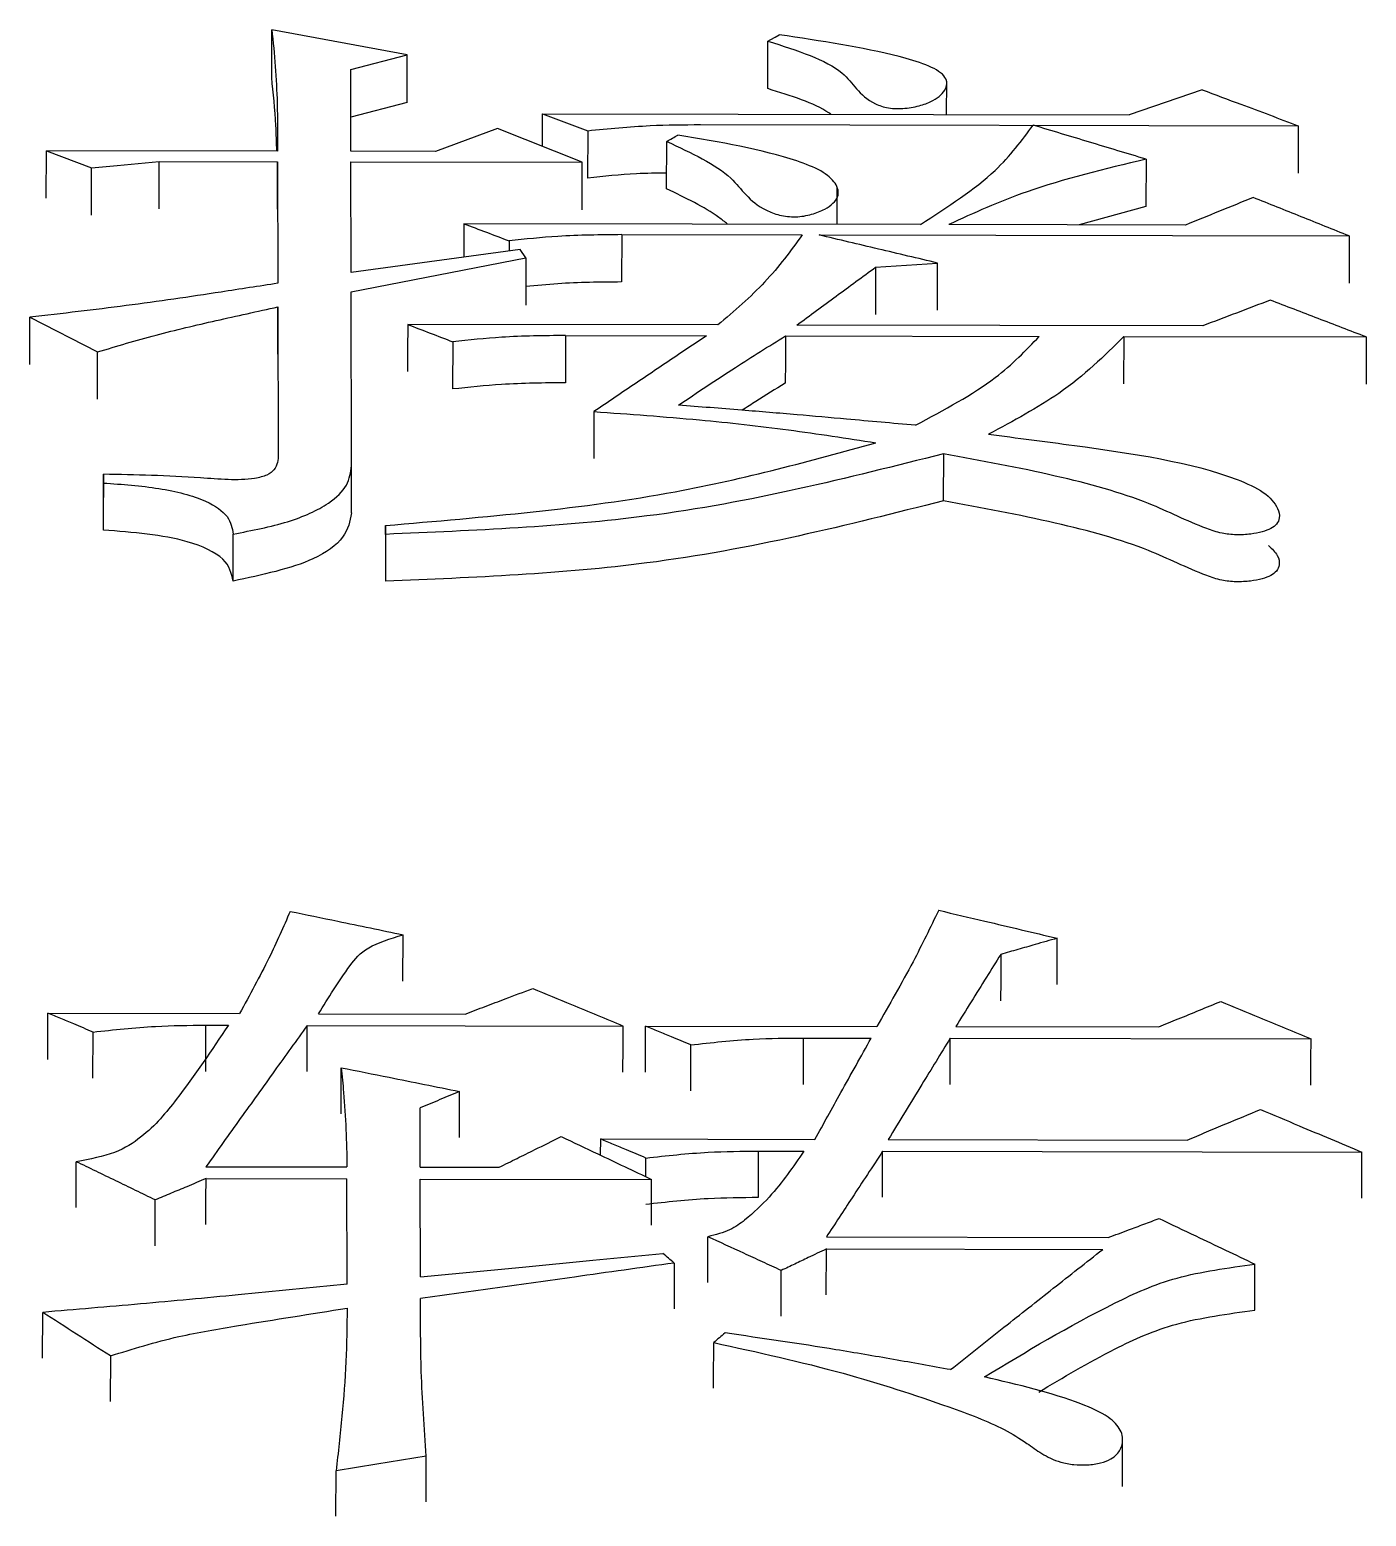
# Model space of a CAD drawing. Header units: millimetres. Extents: x 2104 to 4053, y 855 to 2233.
# Drawn here: x 2512.169 to 2514.733, y 2099.746 to 2102.597 of the extents above; entities that cross this region are included whole.
import ezdxf

# ---------------------------------------------------------------- set-up
doc = ezdxf.new("R2010")
doc.units = ezdxf.units.MM

msp = doc.modelspace()

# ---------------------------------------------------------------- linework, layer by layer
at = {"color": 7, "linetype": 'Continuous', "lineweight": 25}
for p, q in [((2512.8926, 2102.5488), (2512.6329, 2102.5971)), ((2513.5846, 2102.4841), (2513.5848, 2102.5754)), ((2512.7845, 2102.521), (2512.8926, 2102.5488)), ((2512.7848, 2102.3639), (2512.7845, 2102.521)), ((2513.9275, 2102.4345), (2513.9277, 2102.4984)), ((2514.418, 2102.4818), (2514.2774, 2102.4338)), ((2512.8924, 2102.4575), (2512.7843, 2102.4297)), ((2513.1523, 2102.3733), (2513.1524, 2102.4359)), ((2513.1524, 2102.4359), (2513.239, 2102.4035)), ((2513.1524, 2102.4359), (2514.2774, 2102.4338)), ((2513.066, 2102.4078), (2512.9471, 2102.3636)), ((2513.2283, 2102.3428), (2513.066, 2102.4078)), ((2513.239, 2102.4035), (2513.2388, 2102.3124)), ((2513.4554, 2102.4152), (2514.602, 2102.413)), ((2512.2004, 2102.2739), (2512.2007, 2102.365)), ((2512.2007, 2102.365), (2512.2873, 2102.3324)), ((2512.6442, 2102.3641), (2512.2007, 2102.365)), ((2512.9471, 2102.3636), (2512.7848, 2102.3639)), ((2513.3903, 2102.292), (2513.3906, 2102.383)), ((2512.417, 2102.3443), (2512.6442, 2102.3439)), ((2512.6442, 2102.3439), (2512.6446, 2102.1108)), ((2512.7848, 2102.3436), (2513.2283, 2102.3428)), ((2512.7852, 2102.1312), (2512.7848, 2102.3436)), ((2514.3101, 2102.3489), (2514.3098, 2102.2578)), ((2512.287, 2102.2414), (2512.2873, 2102.3324)), ((2513.7173, 2102.2238), (2513.7175, 2102.2959)), ((2514.3098, 2102.2578), (2514.1821, 2102.2229)), ((2513.0014, 2102.2251), (2513.0012, 2102.1609)), ((2513.8775, 2102.2235), (2513.0014, 2102.2251)), ((2514.386, 2102.2225), (2513.9317, 2102.2234)), ((2513.088, 2102.1922), (2513.088, 2102.1728)), ((2513.3043, 2102.2041), (2513.3041, 2102.1133)), ((2513.3043, 2102.2041), (2513.6505, 2102.2034)), ((2513.6829, 2102.2034), (2514.6998, 2102.2015)), ((2513.1097, 2102.1758), (2512.7852, 2102.1312)), ((2513.1205, 2102.1593), (2513.1097, 2102.1758)), ((2512.7853, 2102.0941), (2513.1205, 2102.1593)), ((2513.1205, 2102.1593), (2513.1203, 2102.0686)), ((2512.7859, 2101.7605), (2512.7853, 2102.0941)), ((2512.6445, 2101.9749), (2512.6447, 2102.0655)), ((2512.6447, 2102.0655), (2512.6452, 2101.7818)), ((2512.1686, 2101.9551), (2512.1688, 2102.0457)), ((2512.1688, 2102.0457), (2512.2987, 2101.9791)), ((2513.4885, 2102.0308), (2512.8936, 2102.0319)), ((2514.4188, 2102.0291), (2513.64, 2102.0305)), ((2512.9802, 2101.9986), (2512.9799, 2101.9081)), ((2513.1965, 2102.0106), (2513.1963, 2101.92)), ((2513.1965, 2102.0106), (2513.4669, 2102.0101)), ((2513.6184, 2102.0098), (2514.1052, 2102.0089)), ((2514.2673, 2102.0086), (2514.2671, 2101.9181)), ((2514.2673, 2102.0086), (2514.7326, 2102.0078)), ((2512.2985, 2101.8885), (2512.2987, 2101.9791)), ((2513.2509, 2101.8647), (2513.2506, 2101.7744)), ((2513.9215, 2101.7837), (2513.9212, 2101.6934)), ((2512.31, 2101.7445), (2512.3097, 2101.6544)), ((2512.31, 2101.7276), (2512.31, 2101.7445)), ((2512.7857, 2101.6702), (2512.7859, 2101.7605)), ((2512.3098, 2101.6375), (2512.31, 2101.7276)), ((2512.851, 2101.6462), (2512.8508, 2101.5561)), ((2512.851, 2101.6292), (2512.8508, 2101.5393)), ((2512.851, 2101.6292), (2512.851, 2101.6462)), ((2512.8846, 2100.7724), (2512.8848, 2100.8612)), ((2512.2032, 2100.6221), (2512.2034, 2100.7106)), ((2512.2034, 2100.7106), (2512.5712, 2100.7099)), ((2512.7227, 2100.7096), (2513.0039, 2100.7091)), ((2512.5061, 2100.5987), (2512.5064, 2100.6876)), ((2512.5064, 2100.6876), (2512.5496, 2100.6875)), ((2512.7008, 2100.5988), (2512.7011, 2100.6873)), ((2512.7011, 2100.6873), (2513.3068, 2100.6861)), ((2513.3499, 2100.5976), (2513.3501, 2100.686)), ((2513.3501, 2100.686), (2513.7936, 2100.6852)), ((2513.9451, 2100.6849), (2514.3345, 2100.6842)), ((2512.2898, 2100.5861), (2512.29, 2100.6745)), ((2513.6528, 2100.5742), (2513.653, 2100.663)), ((2513.653, 2100.663), (2513.7828, 2100.6628)), ((2513.934, 2100.574), (2513.9343, 2100.6625)), ((2513.9343, 2100.6625), (2514.6266, 2100.6612)), ((2513.4365, 2100.5615), (2513.4367, 2100.6499)), ((2512.9178, 2100.4154), (2512.9176, 2100.529)), ((2513.2638, 2100.4382), (2513.2639, 2100.4694)), ((2513.2639, 2100.4694), (2513.6749, 2100.4686)), ((2513.8156, 2100.4684), (2514.3889, 2100.4673)), ((2512.2576, 2100.3377), (2512.2579, 2100.4258)), ((2513.3504, 2100.397), (2513.3505, 2100.4329)), ((2513.5666, 2100.3576), (2513.5668, 2100.4461)), ((2513.5668, 2100.4461), (2513.6533, 2100.4459)), ((2513.8045, 2100.3575), (2513.8048, 2100.4457)), ((2513.8048, 2100.4457), (2514.7242, 2100.444)), ((2512.5067, 2100.4162), (2512.7772, 2100.4157)), ((2512.9178, 2100.4154), (2513.0692, 2100.4152)), ((2512.5068, 2100.3934), (2512.7772, 2100.3929)), ((2512.7775, 2100.1911), (2512.7772, 2100.3929)), ((2512.9178, 2100.3926), (2513.3613, 2100.3918)), ((2512.9181, 2100.2047), (2512.9178, 2100.3926)), ((2512.4092, 2100.2645), (2512.4095, 2100.3525)), ((2513.4694, 2100.194), (2513.4696, 2100.2818)), ((2513.6968, 2100.2814), (2514.2377, 2100.2804)), ((2513.6966, 2100.1706), (2513.6969, 2100.2584)), ((2513.6969, 2100.2584), (2514.2269, 2100.2575)), ((2513.4048, 2100.2314), (2513.4046, 2100.1436)), ((2514.5188, 2100.141), (2514.5191, 2100.2293)), ((2513.6101, 2100.1294), (2513.6104, 2100.2172)), ((2512.1932, 2100.0491), (2512.1934, 2100.1368)), ((2512.3232, 2100.0533), (2512.3229, 2099.9657)), ((2514.2648, 2099.8026), (2514.265, 2099.8904)), ((2512.7561, 2099.7457), (2512.7563, 2099.8329))]:
    msp.add_line(p, q, dxfattribs=at)
at = {"color": 7, "linetype": 'Continuous', "lineweight": 25, "flags": 128}
for points in [[(2512.6327, 2102.5058), (2512.6328, 2102.557), (2512.6329, 2102.5971)], [(2513.5848, 2102.5754), (2513.5904, 2102.5785), (2513.5985, 2102.5829), (2513.6065, 2102.5874)], [(2512.8924, 2102.4575), (2512.8925, 2102.5086), (2512.8926, 2102.5488)], [(2514.602, 2102.413), (2514.6019, 2102.362), (2514.6018, 2102.3219)], [(2512.2873, 2102.3324), (2512.336, 2102.3368), (2512.3765, 2102.3406), (2512.417, 2102.3443)], [(2512.4168, 2102.2533), (2512.4169, 2102.3042), (2512.417, 2102.3443)], [(2512.644, 2102.2529), (2512.6441, 2102.3038), (2512.6442, 2102.3439)], [(2513.2281, 2102.2518), (2513.2282, 2102.3027), (2513.2283, 2102.3428)], [(2514.6998, 2102.2015), (2514.6996, 2102.1506), (2514.6995, 2102.1107)], [(2513.7912, 2102.1416), (2513.7911, 2102.0908), (2513.791, 2102.0509)], [(2513.7912, 2102.1416), (2513.8507, 2102.1456), (2513.9102, 2102.1496)], [(2513.91, 2102.0589), (2513.9101, 2102.1097), (2513.9102, 2102.1496)], [(2512.8936, 2102.0319), (2512.8935, 2101.9812), (2512.8933, 2101.9414)], [(2513.6184, 2102.0098), (2513.6182, 2101.9591), (2513.6181, 2101.9192)], [(2514.7326, 2102.0078), (2514.7324, 2101.957), (2514.7323, 2101.9172)], [(2512.5587, 2101.5396), (2512.5588, 2101.5656), (2512.5589, 2101.5916), (2512.559, 2101.6297)], [(2514.1393, 2100.7657), (2514.1394, 2100.8152), (2514.1395, 2100.8544)], [(2514.0314, 2100.8234), (2514.0313, 2100.7736), (2514.0311, 2100.7347)], [(2513.3066, 2100.5976), (2513.3067, 2100.647), (2513.3068, 2100.6861)], [(2514.6263, 2100.5727), (2514.6265, 2100.6221), (2514.6266, 2100.6612)], [(2512.7658, 2100.5178), (2512.766, 2100.5671), (2512.7661, 2100.6061)], [(2512.9931, 2100.4722), (2512.9932, 2100.5215), (2512.9933, 2100.5605)], [(2514.724, 2100.3558), (2514.7241, 2100.405), (2514.7242, 2100.444)], [(2512.5065, 2100.3054), (2512.5067, 2100.3545), (2512.5068, 2100.3934)], [(2512.777, 2100.3049), (2512.7771, 2100.354), (2512.7772, 2100.3929)], [(2513.3611, 2100.3038), (2513.3612, 2100.3529), (2513.3613, 2100.3918)], [(2512.9181, 2100.2047), (2513.1138, 2100.2237), (2513.2485, 2100.2368), (2513.3832, 2100.2498)], [(2513.4805, 2099.9913), (2513.4806, 2100.0302), (2513.4807, 2100.0545), (2513.4808, 2100.0788)], [(2512.9294, 2099.8607), (2512.882, 2099.8531), (2512.8347, 2099.8455), (2512.7563, 2099.8329)], [(2512.9291, 2099.7735), (2512.9293, 2099.8221), (2512.9294, 2099.8607)]]:
    msp.add_lwpolyline(points, dxfattribs=at)
at = {"color": 7, "linetype": 'Continuous', "lineweight": 25}
for points, knots in [([(2512.6329, 2102.5971), (2512.6354, 2102.5737), (2512.6403, 2102.5269), (2512.644, 2102.4493), (2512.6441, 2102.3948), (2512.6442, 2102.3641)], [0, 0, 0, 0, 0.303648, 0.607314, 1, 1, 1, 1]), ([(2513.5848, 2102.5754), (2513.6407, 2102.5574), (2513.7396, 2102.5256), (2513.7581, 2102.4693), (2513.802, 2102.4503), (2513.8156, 2102.4468), (2513.8314, 2102.4454), (2513.8534, 2102.4465), (2513.8789, 2102.4513), (2513.9089, 2102.4638), (2513.9298, 2102.4835), (2513.9281, 2102.5098), (2513.889, 2102.531), (2513.7859, 2102.5609), (2513.686, 2102.5756), (2513.6065, 2102.5874)], [0, 0, 0, 0, 0.207477, 0.366821, 0.383117, 0.398789, 0.414409, 0.43088, 0.465089, 0.497023, 0.558701, 0.619216, 0.681582, 0.746432, 1, 1, 1, 1]), ([(2512.6426, 2102.3641), (2512.6421, 2102.3807), (2512.6407, 2102.4281), (2512.6358, 2102.4752), (2512.6327, 2102.5058)], [0, 0, 0, 0, 0.348343, 1, 1, 1, 1]), ([(2513.7057, 2102.4349), (2513.7043, 2102.4358), (2513.6755, 2102.456), (2513.6289, 2102.4704), (2513.5846, 2102.4841)], [0, 0, 0, 0, 0.047794, 1, 1, 1, 1]), ([(2514.418, 2102.4818), (2514.4427, 2102.4726), (2514.4857, 2102.4565), (2514.5471, 2102.4336), (2514.5837, 2102.4199), (2514.602, 2102.413)], [0, 0, 0, 0, 0.403163, 0.701581, 1, 1, 1, 1]), ([(2513.239, 2102.4035), (2513.2788, 2102.4074), (2513.3499, 2102.4145), (2513.4231, 2102.415), (2513.4554, 2102.4152)], [0, 0, 0, 0, 0.558836, 1, 1, 1, 1]), ([(2513.3906, 2102.383), (2513.4376, 2102.361), (2513.5211, 2102.322), (2513.549, 2102.2632), (2513.6052, 2102.241), (2513.6386, 2102.2366), (2513.6704, 2102.2426), (2513.7014, 2102.2552), (2513.7237, 2102.2764), (2513.7171, 2102.3031), (2513.6889, 2102.3274), (2513.5933, 2102.3643), (2513.4925, 2102.3814), (2513.4121, 2102.3951)], [0, 0, 0, 0, 0.206809, 0.366827, 0.399836, 0.431258, 0.463307, 0.497531, 0.558719, 0.620129, 0.682427, 0.746618, 1, 1, 1, 1]), ([(2513.3906, 2102.383), (2513.3942, 2102.385), (2513.4014, 2102.389), (2513.4085, 2102.3931), (2513.4121, 2102.3951)], [0, 0, 0, 0, 0.499453, 1, 1, 1, 1]), ([(2513.8775, 2102.2235), (2513.9297, 2102.2573), (2514.0221, 2102.3172), (2514.0718, 2102.3846), (2514.0934, 2102.414)], [0, 0, 0, 0, 0.564258, 1, 1, 1, 1]), ([(2514.3101, 2102.3489), (2514.274, 2102.3597), (2514.2018, 2102.3815), (2514.1297, 2102.4032), (2514.0936, 2102.414)], [0, 0, 0, 0, 0.499999, 1, 1, 1, 1]), ([(2514.3101, 2102.3489), (2514.2306, 2102.3298), (2514.0893, 2102.2958), (2513.9797, 2102.2454), (2513.9317, 2102.2234)], [0, 0, 0, 0, 0.562196, 1, 1, 1, 1]), ([(2513.3904, 2102.3223), (2513.3711, 2102.322), (2513.3196, 2102.3212), (2513.2699, 2102.3158), (2513.2388, 2102.3124)], [0, 0, 0, 0, 0.37621, 1, 1, 1, 1]), ([(2513.5074, 2102.2242), (2513.5018, 2102.2286), (2513.4708, 2102.2533), (2513.4266, 2102.2745), (2513.3903, 2102.2919)], [0, 0, 0, 0, 0.1780581, 1, 1, 1, 1]), ([(2514.5157, 2102.2753), (2514.4941, 2102.2666), (2514.4509, 2102.249), (2514.4076, 2102.2313), (2514.386, 2102.2225)], [0, 0, 0, 0, 0.499999, 1, 1, 1, 1]), ([(2514.6998, 2102.2015), (2514.6691, 2102.2138), (2514.6077, 2102.2385), (2514.5464, 2102.2631), (2514.5157, 2102.2753)], [0, 0, 0, 0, 0.5, 1, 1, 1, 1]), ([(2513.0014, 2102.2251), (2513.0158, 2102.2196), (2513.0447, 2102.2087), (2513.0736, 2102.1977), (2513.088, 2102.1922)], [0, 0, 0, 0, 0.499998, 1, 1, 1, 1]), ([(2513.3043, 2102.2041), (2513.2632, 2102.2037), (2513.19, 2102.2029), (2513.1191, 2102.1955), (2513.088, 2102.1922)], [0, 0, 0, 0, 0.561072, 1, 1, 1, 1]), ([(2513.6505, 2102.2034), (2513.6284, 2102.173), (2513.5959, 2102.1283), (2513.5362, 2102.0714), (2513.5044, 2102.0443), (2513.4885, 2102.0308)], [0, 0, 0, 0, 0.5142955, 0.7569295, 1, 1, 1, 1]), ([(2513.9102, 2102.1496), (2513.8723, 2102.1586), (2513.7966, 2102.1765), (2513.7208, 2102.1944), (2513.6829, 2102.2034)], [0, 0, 0, 0, 0.5, 1, 1, 1, 1]), ([(2513.64, 2102.0305), (2513.6652, 2102.0491), (2513.7156, 2102.0862), (2513.766, 2102.1232), (2513.7912, 2102.1416)], [0, 0, 0, 0, 0.5, 1, 1, 1, 1]), ([(2512.6446, 2102.1108), (2512.6083, 2102.1052), (2512.512, 2102.0902), (2512.3544, 2102.0669), (2512.2307, 2102.0528), (2512.1688, 2102.0457)], [0, 0, 0, 0, 0.232258, 0.615691, 1, 1, 1, 1]), ([(2513.3041, 2102.1133), (2513.263, 2102.113), (2513.2008, 2102.1125), (2513.1407, 2102.1064), (2513.1204, 2102.1043)], [0, 0, 0, 0, 0.6621129, 1, 1, 1, 1]), ([(2514.5485, 2102.0784), (2514.5269, 2102.0702), (2514.4837, 2102.0538), (2514.4404, 2102.0373), (2514.4188, 2102.0291)], [0, 0, 0, 0, 0.4999994, 1, 1, 1, 1]), ([(2514.7326, 2102.0078), (2514.7019, 2102.0196), (2514.6406, 2102.0432), (2514.5792, 2102.0667), (2514.5485, 2102.0784)], [0, 0, 0, 0, 0.5, 1, 1, 1, 1]), ([(2512.2987, 2101.9791), (2512.3356, 2101.9902), (2512.4088, 2102.0121), (2512.5263, 2102.0396), (2512.6052, 2102.0568), (2512.6447, 2102.0655)], [0, 0, 0, 0, 0.337126, 0.668281, 1, 1, 1, 1]), ([(2512.8936, 2102.0319), (2512.908, 2102.0263), (2512.9369, 2102.0152), (2512.9658, 2102.0041), (2512.9802, 2101.9986)], [0, 0, 0, 0, 0.499998, 1, 1, 1, 1]), ([(2513.1965, 2102.0106), (2513.1554, 2102.0102), (2513.0822, 2102.0094), (2513.0113, 2102.0019), (2512.9802, 2101.9986)], [0, 0, 0, 0, 0.561072, 1, 1, 1, 1]), ([(2513.4669, 2102.0101), (2513.449, 2101.9981), (2513.404, 2101.9679), (2513.3319, 2101.9194), (2513.2779, 2101.8829), (2513.2509, 2101.8647)], [0, 0, 0, 0, 0.249419, 0.624709, 1, 1, 1, 1]), ([(2513.4131, 2101.8769), (2513.4311, 2101.8891), (2513.4672, 2101.9134), (2513.5349, 2101.958), (2513.5862, 2101.9898), (2513.6184, 2102.0098)], [0, 0, 0, 0, 0.270741, 0.541487, 1, 1, 1, 1]), ([(2513.8675, 2101.8384), (2513.9227, 2101.8679), (2514.0207, 2101.9204), (2514.0795, 2101.982), (2514.1052, 2102.0089)], [0, 0, 0, 0, 0.563785, 1, 1, 1, 1]), ([(2514.2673, 2102.0086), (2514.2298, 2101.9713), (2514.1624, 2101.9042), (2514.0555, 2101.8468), (2514.0081, 2101.8213)], [0, 0, 0, 0, 0.556253, 1, 1, 1, 1]), ([(2513.1963, 2101.92), (2513.1552, 2101.9196), (2513.082, 2101.9189), (2513.0111, 2101.9113), (2512.9799, 2101.908)], [0, 0, 0, 0, 0.561085, 1, 1, 1, 1]), ([(2513.6181, 2101.9192), (2513.5992, 2101.9076), (2513.5714, 2101.8904), (2513.5442, 2101.8729), (2513.5354, 2101.8673)], [0, 0, 0, 0, 0.678422, 1, 1, 1, 1]), ([(2513.2509, 2101.8647), (2513.3186, 2101.8598), (2513.4442, 2101.8509), (2513.625, 2101.8306), (2513.7361, 2101.8135), (2513.7917, 2101.8049)], [0, 0, 0, 0, 0.367969, 0.683162, 1, 1, 1, 1]), ([(2513.8675, 2101.8384), (2513.8236, 2101.8423), (2513.748, 2101.8491), (2513.637, 2101.8589), (2513.5295, 2101.8679), (2513.4536, 2101.8738), (2513.4131, 2101.8769)], [0, 0, 0, 0, 0.2905663, 0.5003512, 0.7334494, 1, 1, 1, 1]), ([(2514.0081, 2101.8213), (2514.0627, 2101.8142), (2514.2275, 2101.7929), (2514.4229, 2101.764), (2514.5394, 2101.7108), (2514.5621, 2101.6839), (2514.5674, 2101.6628), (2514.5624, 2101.6494), (2514.5505, 2101.64), (2514.5329, 2101.6335), (2514.51, 2101.6291), (2514.483, 2101.6276), (2514.4525, 2101.631), (2514.3944, 2101.6513), (2514.3072, 2101.6971), (2514.1326, 2101.7449), (2513.9939, 2101.7704), (2513.9216, 2101.7837)], [0, 0, 0, 0, 0.113871, 0.343385, 0.393605, 0.444131, 0.471663, 0.49049, 0.505222, 0.519945, 0.53588, 0.554496, 0.573047, 0.596528, 0.700458, 0.843857, 1, 1, 1, 1]), ([(2512.851, 2101.6462), (2513.0414, 2101.6624), (2513.3785, 2101.691), (2513.6664, 2101.7704), (2513.7917, 2101.8049)], [0, 0, 0, 0, 0.564773, 1, 1, 1, 1]), ([(2512.6452, 2101.7818), (2512.6449, 2101.772), (2512.6445, 2101.7582), (2512.6254, 2101.742), (2512.5771, 2101.7304), (2512.4667, 2101.7415), (2512.3713, 2101.7433), (2512.31, 2101.7445)], [0, 0, 0, 0, 0.163972, 0.228894, 0.296062, 0.547773, 1, 1, 1, 1]), ([(2513.9215, 2101.7837), (2513.7371, 2101.737), (2513.4047, 2101.6527), (2513.0216, 2101.6365), (2512.851, 2101.6292)], [0, 0, 0, 0, 0.554855, 1, 1, 1, 1]), ([(2512.559, 2101.6297), (2512.5951, 2101.6367), (2512.6661, 2101.6504), (2512.7415, 2101.6846), (2512.781, 2101.7231), (2512.7843, 2101.7481), (2512.7859, 2101.7605)], [0, 0, 0, 0, 0.291064, 0.572494, 0.787521, 1, 1, 1, 1]), ([(2512.31, 2101.7276), (2512.346, 2101.7251), (2512.4168, 2101.72), (2512.5053, 2101.6979), (2512.5531, 2101.6641), (2512.557, 2101.6411), (2512.559, 2101.6297)], [0, 0, 0, 0, 0.292624, 0.57669, 0.790427, 1, 1, 1, 1]), ([(2513.9213, 2101.6934), (2513.7368, 2101.6467), (2513.4044, 2101.5626), (2513.0213, 2101.5464), (2512.8508, 2101.5391)], [0, 0, 0, 0, 0.554801, 1, 1, 1, 1]), ([(2514.5452, 2101.6075), (2514.5517, 2101.6013), (2514.564, 2101.5897), (2514.5669, 2101.5726), (2514.5622, 2101.5593), (2514.5503, 2101.5499), (2514.5327, 2101.5434), (2514.5098, 2101.539), (2514.4828, 2101.5375), (2514.4524, 2101.5409), (2514.3942, 2101.5612), (2514.307, 2101.6069), (2514.1324, 2101.6546), (2513.9937, 2101.6801), (2513.9214, 2101.6934)], [0, 0, 0, 0, 0.0526546, 0.0995608, 0.1316052, 0.1566897, 0.1817571, 0.2088953, 0.2406423, 0.2723209, 0.3123344, 0.4893432, 0.7337296, 1, 1, 1, 1]), ([(2512.7857, 2101.6702), (2512.7829, 2101.6544), (2512.7772, 2101.6225), (2512.7044, 2101.5704), (2512.6145, 2101.5514), (2512.5587, 2101.5396)], [0, 0, 0, 0, 0.2709768, 0.5475535, 1, 1, 1, 1]), ([(2512.5587, 2101.5396), (2512.5556, 2101.5542), (2512.5491, 2101.5838), (2512.4579, 2101.6259), (2512.3666, 2101.633), (2512.3098, 2101.6374)], [0, 0, 0, 0, 0.267361, 0.543633, 1, 1, 1, 1]), ([(2512.6683, 2100.906), (2512.6552, 2100.8762), (2512.6342, 2100.8285), (2512.6002, 2100.7632), (2512.5809, 2100.7277), (2512.5712, 2100.7099)], [0, 0, 0, 0, 0.455912, 0.727931, 1, 1, 1, 1]), ([(2512.6683, 2100.906), (2512.6987, 2100.8997), (2512.7499, 2100.8891), (2512.8221, 2100.8742), (2512.8638, 2100.8655), (2512.8847, 2100.8612)], [0, 0, 0, 0, 0.421048, 0.710524, 1, 1, 1, 1]), ([(2513.9123, 2100.9081), (2513.8963, 2100.8752), (2513.8704, 2100.8215), (2513.8292, 2100.7473), (2513.8055, 2100.7059), (2513.7936, 2100.6852)], [0, 0, 0, 0, 0.443258, 0.721609, 1, 1, 1, 1]), ([(2513.9123, 2100.9081), (2513.9419, 2100.9011), (2513.9946, 2100.8887), (2514.0703, 2100.8708), (2514.1164, 2100.8599), (2514.1395, 2100.8544)], [0, 0, 0, 0, 0.391005, 0.695503, 1, 1, 1, 1]), ([(2512.7227, 2100.7096), (2512.7414, 2100.7403), (2512.7675, 2100.7831), (2512.8123, 2100.8391), (2512.8604, 2100.8537), (2512.8847, 2100.8611)], [0, 0, 0, 0, 0.554938, 0.774738, 1, 1, 1, 1]), ([(2514.1395, 2100.8544), (2514.1254, 2100.8504), (2514.1004, 2100.8432), (2514.0643, 2100.8329), (2514.0424, 2100.8266), (2514.0314, 2100.8234)], [0, 0, 0, 0, 0.39045, 0.695225, 1, 1, 1, 1]), ([(2514.0314, 2100.8234), (2514.0223, 2100.8089), (2514.0033, 2100.7786), (2513.9745, 2100.7324), (2513.9549, 2100.7008), (2513.9451, 2100.6849)], [0, 0, 0, 0, 0.316836, 0.658418, 1, 1, 1, 1]), ([(2513.0039, 2100.7091), (2513.0167, 2100.714), (2513.0424, 2100.7237), (2513.0856, 2100.74), (2513.116, 2100.7515), (2513.1337, 2100.7581)], [0, 0, 0, 0, 0.296437, 0.592873, 1, 1, 1, 1]), ([(2513.1337, 2100.7581), (2513.1584, 2100.7479), (2513.1996, 2100.7308), (2513.2573, 2100.7067), (2513.2903, 2100.693), (2513.3068, 2100.6861)], [0, 0, 0, 0, 0.42836, 0.71418, 1, 1, 1, 1]), ([(2512.29, 2100.6745), (2512.2777, 2100.6797), (2512.2571, 2100.6883), (2512.2282, 2100.7003), (2512.2117, 2100.7072), (2512.2034, 2100.7106)], [0, 0, 0, 0, 0.42836, 0.71418, 1, 1, 1, 1]), ([(2514.3345, 2100.6842), (2514.3468, 2100.6893), (2514.3728, 2100.7001), (2514.4125, 2100.7164), (2514.4397, 2100.7277), (2514.4534, 2100.7333)], [0, 0, 0, 0, 0.311538, 0.655769, 1, 1, 1, 1]), ([(2514.4534, 2100.7333), (2514.4781, 2100.723), (2514.5194, 2100.7059), (2514.5771, 2100.6819), (2514.6101, 2100.6681), (2514.6266, 2100.6612)], [0, 0, 0, 0, 0.42836, 0.71418, 1, 1, 1, 1]), ([(2512.5496, 2100.6875), (2512.5177, 2100.6399), (2512.4691, 2100.5672), (2512.4011, 2100.4843), (2512.3354, 2100.4406), (2512.284, 2100.4308), (2512.2579, 2100.4258)], [0, 0, 0, 0, 0.493619, 0.752072, 0.87418, 1, 1, 1, 1]), ([(2512.29, 2100.6745), (2512.3298, 2100.6789), (2512.4009, 2100.6868), (2512.4741, 2100.6874), (2512.5064, 2100.6876)], [0, 0, 0, 0, 0.558835, 1, 1, 1, 1]), ([(2512.7011, 2100.6873), (2512.6801, 2100.6582), (2512.6373, 2100.5988), (2512.5725, 2100.5085), (2512.5287, 2100.447), (2512.5067, 2100.4162)], [0, 0, 0, 0, 0.323157, 0.661578, 1, 1, 1, 1]), ([(2513.4367, 2100.6499), (2513.4243, 2100.6551), (2513.4037, 2100.6637), (2513.3749, 2100.6757), (2513.3584, 2100.6826), (2513.3501, 2100.686)], [0, 0, 0, 0, 0.42836, 0.71418, 1, 1, 1, 1]), ([(2513.4367, 2100.6499), (2513.4764, 2100.6543), (2513.5476, 2100.6622), (2513.6207, 2100.6628), (2513.653, 2100.663)], [0, 0, 0, 0, 0.558835, 1, 1, 1, 1]), ([(2513.6749, 2100.4686), (2513.6915, 2100.4985), (2513.7177, 2100.546), (2513.7537, 2100.6106), (2513.7731, 2100.6454), (2513.7828, 2100.6628)], [0, 0, 0, 0, 0.460095, 0.730047, 1, 1, 1, 1]), ([(2513.9343, 2100.6625), (2513.9162, 2100.633), (2513.8874, 2100.5861), (2513.8478, 2100.5213), (2513.8263, 2100.486), (2513.8156, 2100.4684)], [0, 0, 0, 0, 0.4571326, 0.728566, 1, 1, 1, 1]), ([(2512.7661, 2100.6061), (2512.7677, 2100.5904), (2512.7716, 2100.5509), (2512.7756, 2100.4874), (2512.7767, 2100.4396), (2512.7772, 2100.4157)], [0, 0, 0, 0, 0.249757, 0.624822, 1, 1, 1, 1]), ([(2512.7661, 2100.6061), (2512.7967, 2100.6), (2512.8499, 2100.5893), (2512.9256, 2100.5741), (2512.9708, 2100.5651), (2512.9933, 2100.5605)], [0, 0, 0, 0, 0.404258, 0.702129, 1, 1, 1, 1]), ([(2512.9933, 2100.5605), (2512.987, 2100.5579), (2512.9744, 2100.5527), (2512.9555, 2100.5448), (2512.9366, 2100.5369), (2512.9239, 2100.5316), (2512.9176, 2100.529)], [0, 0, 0, 0, 0.2500001, 0.5000002, 0.7500003, 1, 1, 1, 1]), ([(2514.3889, 2100.4673), (2514.4012, 2100.4725), (2514.4259, 2100.4828), (2514.4728, 2100.5024), (2514.5073, 2100.5168), (2514.5294, 2100.526)], [0, 0, 0, 0, 0.263609, 0.527219, 1, 1, 1, 1]), ([(2514.5294, 2100.526), (2514.5541, 2100.5156), (2514.599, 2100.4968), (2514.6639, 2100.4694), (2514.7041, 2100.4524), (2514.7242, 2100.444)], [0, 0, 0, 0, 0.380765, 0.690382, 1, 1, 1, 1]), ([(2513.0692, 2100.4152), (2513.0806, 2100.4208), (2513.1034, 2100.4321), (2513.143, 2100.4517), (2513.1713, 2100.4657), (2513.1882, 2100.4741)], [0, 0, 0, 0, 0.286959, 0.573918, 1, 1, 1, 1]), ([(2513.1882, 2100.4741), (2513.2115, 2100.463), (2513.2521, 2100.4438), (2513.3098, 2100.4163), (2513.3442, 2100.4), (2513.3613, 2100.3918)], [0, 0, 0, 0, 0.404831, 0.702416, 1, 1, 1, 1]), ([(2513.3505, 2100.4329), (2513.3381, 2100.4381), (2513.3175, 2100.4468), (2513.2886, 2100.459), (2513.2721, 2100.4659), (2513.2639, 2100.4694)], [0, 0, 0, 0, 0.42836, 0.71418, 1, 1, 1, 1]), ([(2512.4095, 2100.3525), (2512.3969, 2100.3586), (2512.3716, 2100.3708), (2512.3337, 2100.3892), (2512.2958, 2100.4075), (2512.2706, 2100.4197), (2512.2579, 2100.4258)], [0, 0, 0, 0, 0.25, 0.5, 0.75, 1, 1, 1, 1]), ([(2513.3505, 2100.4329), (2513.3902, 2100.4373), (2513.4614, 2100.4453), (2513.5345, 2100.4459), (2513.5668, 2100.4461)], [0, 0, 0, 0, 0.558835, 1, 1, 1, 1]), ([(2513.6533, 2100.4459), (2513.6332, 2100.4162), (2513.6024, 2100.3708), (2513.5506, 2100.3214), (2513.5139, 2100.2935), (2513.4845, 2100.2858), (2513.4696, 2100.2818)], [0, 0, 0, 0, 0.494008, 0.754052, 0.875824, 1, 1, 1, 1]), ([(2513.8048, 2100.4457), (2513.795, 2100.4309), (2513.7755, 2100.4013), (2513.7395, 2100.3466), (2513.7133, 2100.3065), (2513.6968, 2100.2814)], [0, 0, 0, 0, 0.2712191, 0.5424383, 1, 1, 1, 1]), ([(2512.5068, 2100.3934), (2512.4944, 2100.3882), (2512.472, 2100.3788), (2512.4396, 2100.3652), (2512.4195, 2100.3567), (2512.4095, 2100.3525)], [0, 0, 0, 0, 0.380769, 0.6903845, 1, 1, 1, 1]), ([(2513.3502, 2100.3443), (2513.39, 2100.3488), (2513.4611, 2100.3567), (2513.5343, 2100.3573), (2513.5666, 2100.3576)], [0, 0, 0, 0, 0.558823, 1, 1, 1, 1]), ([(2514.2377, 2100.2804), (2514.2507, 2100.2853), (2514.2734, 2100.2938), (2514.3058, 2100.3059), (2514.3253, 2100.3132), (2514.335, 2100.3169)], [0, 0, 0, 0, 0.400148, 0.700074, 1, 1, 1, 1]), ([(2514.335, 2100.3169), (2514.3584, 2100.3057), (2514.4008, 2100.2856), (2514.4622, 2100.2564), (2514.5001, 2100.2384), (2514.519, 2100.2293)], [0, 0, 0, 0, 0.382246, 0.691123, 1, 1, 1, 1]), ([(2513.6104, 2100.2172), (2513.5984, 2100.2227), (2513.5746, 2100.2337), (2513.5276, 2100.2552), (2513.4927, 2100.2713), (2513.4696, 2100.2818)], [0, 0, 0, 0, 0.254567, 0.509134, 1, 1, 1, 1]), ([(2513.6969, 2100.2584), (2513.6852, 2100.2529), (2513.6649, 2100.2432), (2513.6361, 2100.2295), (2513.619, 2100.2213), (2513.6104, 2100.2172)], [0, 0, 0, 0, 0.404836, 0.702418, 1, 1, 1, 1]), ([(2513.9352, 2100.0269), (2513.9693, 2100.054), (2514.035, 2100.1062), (2514.1322, 2100.183), (2514.1953, 2100.2326), (2514.2269, 2100.2575)], [0, 0, 0, 0, 0.350841, 0.67542, 1, 1, 1, 1]), ([(2513.4048, 2100.2314), (2513.341, 2100.2225), (2513.228, 2100.2066), (2513.0658, 2100.1839), (2512.9674, 2100.1701), (2512.9181, 2100.1632)], [0, 0, 0, 0, 0.393352, 0.696676, 1, 1, 1, 1]), ([(2514.0001, 2100.0129), (2514.0801, 2100.0613), (2514.1919, 2100.1291), (2514.3642, 2100.2083), (2514.467, 2100.2222), (2514.519, 2100.2293)], [0, 0, 0, 0, 0.553442, 0.773992, 1, 1, 1, 1]), ([(2512.7775, 2100.1911), (2512.7078, 2100.184), (2512.576, 2100.1707), (2512.3812, 2100.1528), (2512.256, 2100.1421), (2512.1934, 2100.1368)], [0, 0, 0, 0, 0.359205, 0.679574, 1, 1, 1, 1]), ([(2512.3232, 2100.0533), (2512.3659, 2100.0666), (2512.4431, 2100.0906), (2512.5996, 2100.1168), (2512.708, 2100.1339), (2512.7775, 2100.1449)], [0, 0, 0, 0, 0.308167, 0.555958, 1, 1, 1, 1]), ([(2512.7775, 2100.1449), (2512.7771, 2100.1108), (2512.7763, 2100.0419), (2512.7681, 2099.9379), (2512.7603, 2099.8679), (2512.7563, 2099.8329)], [0, 0, 0, 0, 0.33056, 0.66522, 1, 1, 1, 1]), ([(2512.9294, 2099.8607), (2512.9254, 2099.915), (2512.9198, 2099.9928), (2512.9184, 2100.0934), (2512.9182, 2100.1399), (2512.9181, 2100.1632)], [0, 0, 0, 0, 0.535662, 0.767824, 1, 1, 1, 1]), ([(2514.1041, 2099.9838), (2514.1512, 2100.012), (2514.2304, 2100.0594), (2514.3642, 2100.12), (2514.4668, 2100.134), (2514.5188, 2100.141)], [0, 0, 0, 0, 0.419946, 0.706372, 1, 1, 1, 1]), ([(2512.3232, 2100.0533), (2512.3016, 2100.0672), (2512.2583, 2100.0951), (2512.2151, 2100.1229), (2512.1934, 2100.1368)], [0, 0, 0, 0, 0.499635, 1, 1, 1, 1]), ([(2513.9352, 2100.0269), (2513.8986, 2100.0335), (2513.8256, 2100.0466), (2513.6821, 2100.0712), (2513.5736, 2100.087), (2513.5024, 2100.0973)], [0, 0, 0, 0, 0.255842, 0.511695, 1, 1, 1, 1]), ([(2513.4808, 2100.0788), (2513.5648, 2100.0604), (2513.7229, 2100.0257), (2513.9044, 2099.966), (2514.025, 2099.9215), (2514.0782, 2099.8884), (2514.109, 2099.8657), (2514.1385, 2099.8504), (2514.171, 2099.8441), (2514.1978, 2099.8436), (2514.2231, 2099.8473), (2514.2428, 2099.8548), (2514.2578, 2099.867), (2514.2669, 2099.886), (2514.2644, 2099.9112), (2514.2374, 2099.9393), (2514.1515, 2099.9774), (2514.0645, 2099.9978), (2514.0001, 2100.0129)], [0, 0, 0, 0, 0.197624, 0.371587, 0.471214, 0.521411, 0.55697, 0.592898, 0.611665, 0.630429, 0.649381, 0.66719, 0.6831, 0.711932, 0.753291, 0.793802, 0.847178, 1, 1, 1, 1])]:
    msp.add_open_spline(points, degree=3, knots=knots, dxfattribs=at)
for points in [[(2513.4048, 2100.2314), (2513.4012, 2100.2345), (2513.394, 2100.2406), (2513.3868, 2100.2468), (2513.3832, 2100.2498)], [(2513.5024, 2100.0973), (2513.4988, 2100.0943), (2513.4916, 2100.0881), (2513.4844, 2100.0819), (2513.4808, 2100.0788)]]:
    msp.add_open_spline(points, degree=3, dxfattribs=at)

doc.saveas('drawing.dxf')
